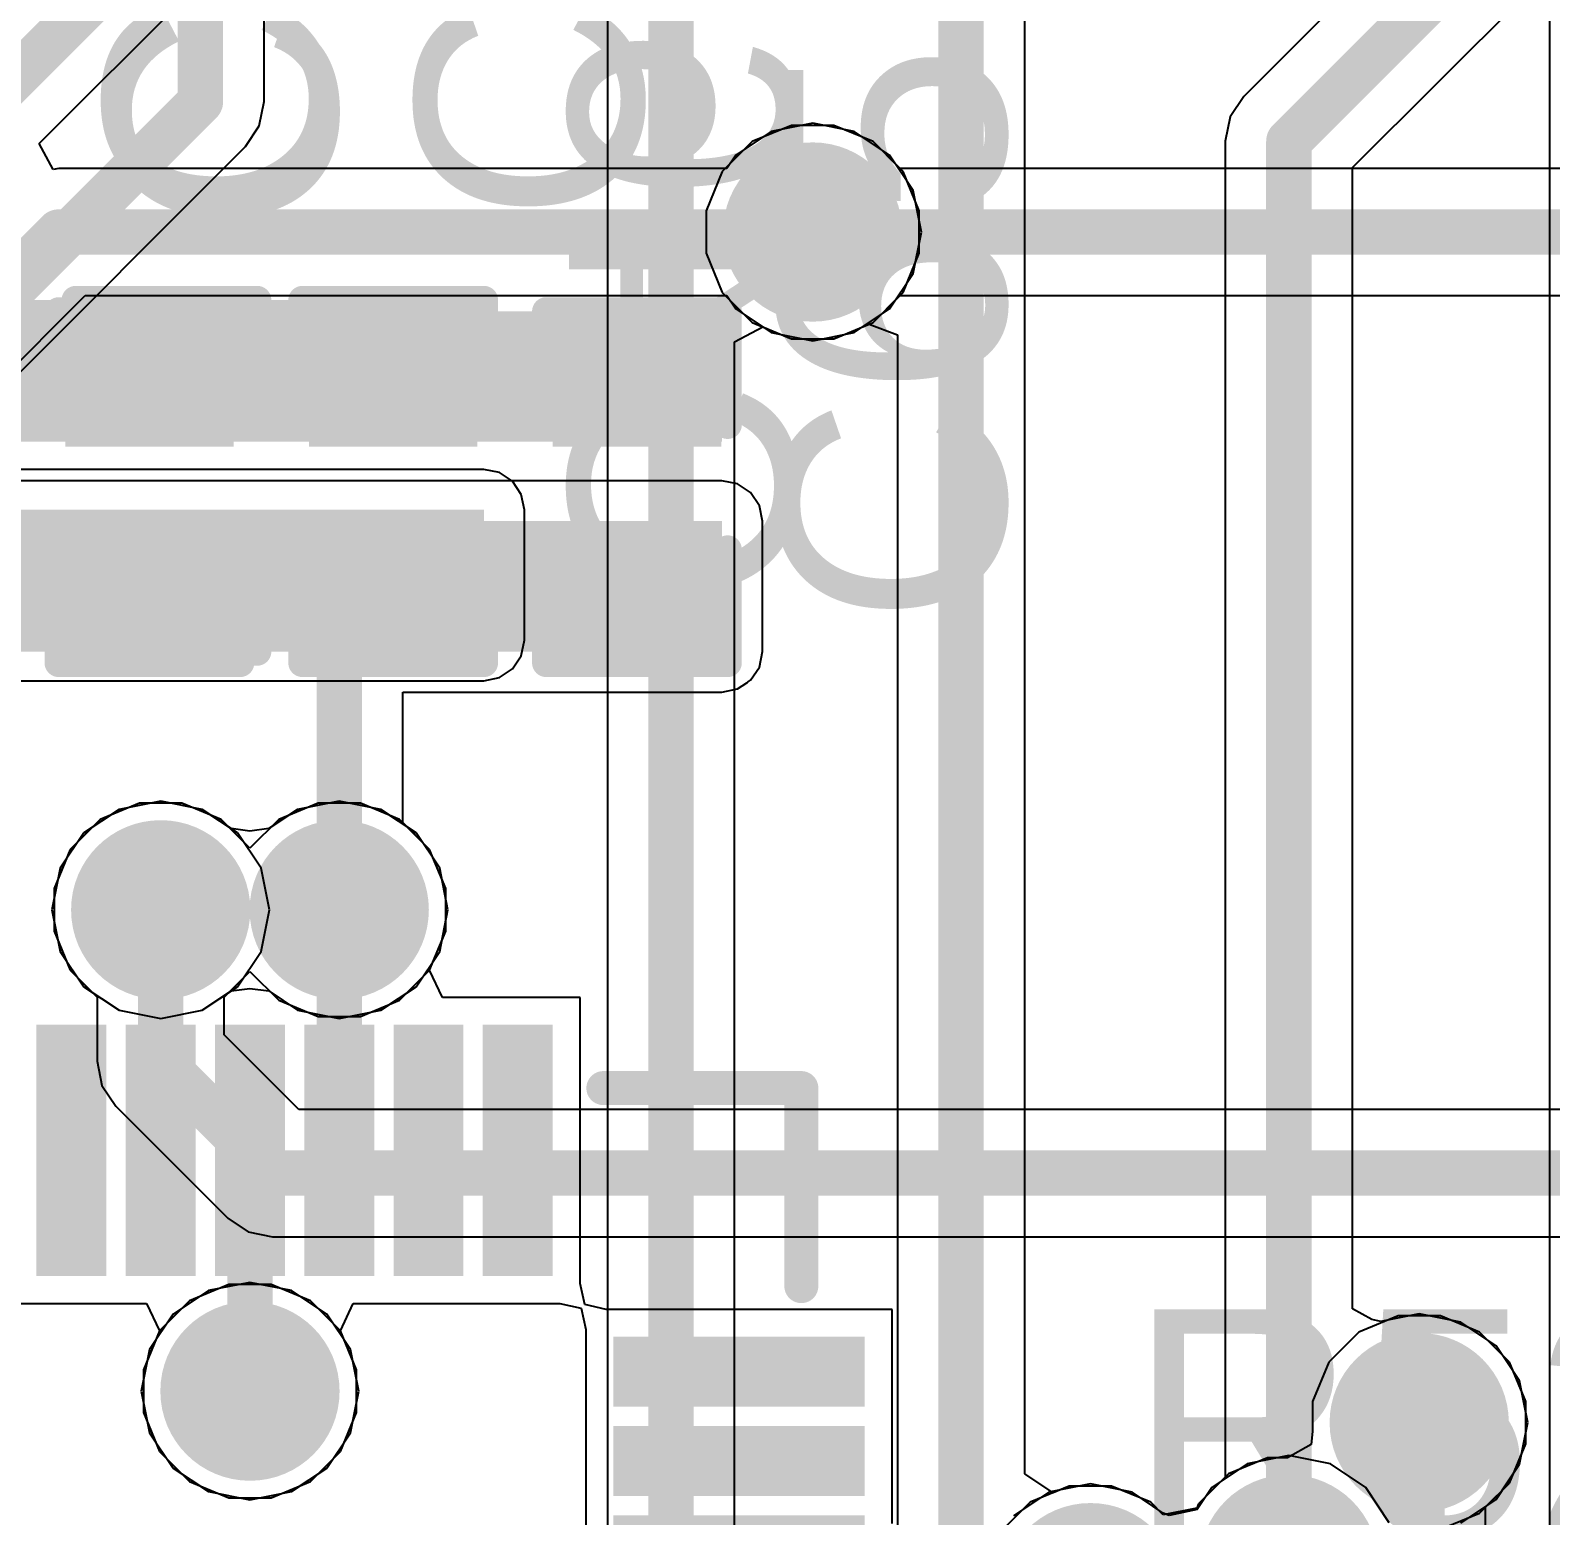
# Model space of a CAD drawing. Header units: inches. Extents: x -0.91 to 3.86, y -0.82 to 4.16.
# Drawn here: x 2.283 to 2.5512, y 2.9036 to 3.1656 of the extents above; entities that cross this region are included whole.
import ezdxf

# ---------------------------------------------------------------- set-up
doc = ezdxf.new("R2010")
doc.units = ezdxf.units.IN
doc.header["$MEASUREMENT"] = 0
for name, color, linetype in [('Bottom Layer 1', 5, 'Continuous'), ('Bottom Overlay', 54, 'Continuous'), ('Bottom Paste', 16, 'Continuous'), ('Bottom Solder', 6, 'Continuous'), ('GND+Signal', 16, 'Continuous'), ('PWR+Signal', 76, 'Continuous'), ('Top Layer 1', 1, 'Continuous'), ('Top Overlay', 2, 'Continuous'), ('Top Paste', 8, 'Continuous'), ('Top Solder', 216, 'Continuous'), ('Via Holes', 16, 'Continuous')]:
    doc.layers.add(name, color=color, linetype=linetype)
doc.styles.add('Arial', font='', dxfattribs={"height": 0.2})
doc.styles.get('Arial').set_extended_font_data('Arial')

# ---------------------------------------------------------------- blocks, each defined once
blk = doc.blocks.new('C___0402_B_12')
at = {"layer": 'Bottom Layer 1'}
for points in [[(-0.009500000000000001, 0.0124991), (-0.009499999999999998, -0.0125009), (-0.0275, -0.0125009), (-0.0275, 0.0124991)], [(0.0275, 0.0124991), (0.0275, -0.0125009), (0.009500000000000001, -0.0125009), (0.009499999999999998, 0.0124991)]]:
    blk.add_hatch(color=5, dxfattribs=at).paths.add_polyline_path(points)
at = {"layer": 'Bottom Paste'}
for points in [[(-0.009500000000000001, 0.0124991), (-0.009499999999999998, -0.0125009), (-0.0275, -0.0125009), (-0.0275, 0.0124991)], [(0.0275, 0.0124991), (0.0275, -0.0125009), (0.009500000000000001, -0.0125009), (0.009499999999999998, 0.0124991)]]:
    blk.add_hatch(color=16, dxfattribs=at).paths.add_polyline_path(points)
at = {"layer": 'Bottom Solder'}
for points in [[(-0.007137800000000001, 0.0148613), (-0.007137799999999999, -0.0148631), (-0.0298622, -0.0148631), (-0.0298622, 0.0148613)], [(0.0298622, 0.0148613), (0.0298622, -0.0148631), (0.007137800000000001, -0.0148631), (0.007137799999999999, 0.0148613)]]:
    blk.add_hatch(color=6, dxfattribs=at).paths.add_polyline_path(points)
at = {"layer": 'Bottom Overlay'}
for points in [[(-0.031, 0.0159991, 0.005, 0.005, 0), (-0.031, -0.0160009, 0.005, 0.005, 0)], [(-0.031, 0.0159991, 0.005, 0.005, 0), (-0.011, 0.0159991, 0.005, 0.005, 0)], [(0.011, 0.0159991, 0.005, 0.005, 0), (0.031, 0.0159991, 0.005, 0.005, 0)], [(0.031, 0.0159991, 0.005, 0.005, 0), (0.031, -0.0160009, 0.005, 0.005, 0)], [(-0.031, -0.0160009, 0.005, 0.005, 0), (-0.011, -0.0160009, 0.005, 0.005, 0)], [(0.011, -0.0160009, 0.005, 0.005, 0), (0.031, -0.0160009, 0.005, 0.005, 0)]]:
    blk.add_lwpolyline(points, format="xyseb", dxfattribs=at)
for points in [[(-0.03225, 0.0159991, 0.0025, 0.0025, 1), (-0.02975, 0.0159991, 0.0025, 0.0025, 1)], [(-0.03225, 0.0159991, 0.0025, 0.0025, 1), (-0.02975, 0.0159991, 0.0025, 0.0025, 1)], [(-0.01225, 0.0159991, 0.0025, 0.0025, 1), (-0.00975, 0.0159991, 0.0025, 0.0025, 1)], [(0.00975, 0.0159991, 0.0025, 0.0025, 1), (0.01225, 0.0159991, 0.0025, 0.0025, 1)], [(0.02975, 0.0159991, 0.0025, 0.0025, 1), (0.03225, 0.0159991, 0.0025, 0.0025, 1)], [(0.02975, 0.0159991, 0.0025, 0.0025, 1), (0.03225, 0.0159991, 0.0025, 0.0025, 1)], [(-0.03225, -0.0160009, 0.0025, 0.0025, 1), (-0.02975, -0.0160009, 0.0025, 0.0025, 1)], [(-0.03225, -0.0160009, 0.0025, 0.0025, 1), (-0.02975, -0.0160009, 0.0025, 0.0025, 1)], [(-0.01225, -0.0160009, 0.0025, 0.0025, 1), (-0.00975, -0.0160009, 0.0025, 0.0025, 1)], [(0.00975, -0.0160009, 0.0025, 0.0025, 1), (0.01225, -0.0160009, 0.0025, 0.0025, 1)], [(0.02975, -0.0160009, 0.0025, 0.0025, 1), (0.03225, -0.0160009, 0.0025, 0.0025, 1)], [(0.02975, -0.0160009, 0.0025, 0.0025, 1), (0.03225, -0.0160009, 0.0025, 0.0025, 1)]]:
    blk.add_lwpolyline(points, format="xyseb", close=True, dxfattribs=at)
blk = doc.blocks.new('C___0402_B_13')
at = {"layer": 'Bottom Layer 1'}
for points in [[(-0.009500000000000001, 0.0124991), (-0.009499999999999998, -0.0125009), (-0.0275, -0.0125009), (-0.0275, 0.0124991)], [(0.0275, 0.0124991), (0.0275, -0.0125009), (0.009500000000000001, -0.0125009), (0.009499999999999998, 0.0124991)]]:
    blk.add_hatch(color=5, dxfattribs=at).paths.add_polyline_path(points)
at = {"layer": 'Bottom Paste'}
for points in [[(-0.009500000000000001, 0.0124991), (-0.009499999999999998, -0.0125009), (-0.0275, -0.0125009), (-0.0275, 0.0124991)], [(0.0275, 0.0124991), (0.0275, -0.0125009), (0.009500000000000001, -0.0125009), (0.009499999999999998, 0.0124991)]]:
    blk.add_hatch(color=16, dxfattribs=at).paths.add_polyline_path(points)
at = {"layer": 'Bottom Solder'}
for points in [[(-0.007137800000000001, 0.0148613), (-0.007137799999999999, -0.0148631), (-0.0298622, -0.0148631), (-0.0298622, 0.0148613)], [(0.0298622, 0.0148613), (0.0298622, -0.0148631), (0.007137800000000001, -0.0148631), (0.007137799999999999, 0.0148613)]]:
    blk.add_hatch(color=6, dxfattribs=at).paths.add_polyline_path(points)
at = {"layer": 'Bottom Overlay'}
for points in [[(-0.031, 0.0159991, 0.005, 0.005, 0), (-0.031, -0.0160009, 0.005, 0.005, 0)], [(-0.031, 0.0159991, 0.005, 0.005, 0), (-0.011, 0.0159991, 0.005, 0.005, 0)], [(0.011, 0.0159991, 0.005, 0.005, 0), (0.031, 0.0159991, 0.005, 0.005, 0)], [(0.031, 0.0159991, 0.005, 0.005, 0), (0.031, -0.0160009, 0.005, 0.005, 0)], [(-0.031, -0.0160009, 0.005, 0.005, 0), (-0.011, -0.0160009, 0.005, 0.005, 0)], [(0.011, -0.0160009, 0.005, 0.005, 0), (0.031, -0.0160009, 0.005, 0.005, 0)]]:
    blk.add_lwpolyline(points, format="xyseb", dxfattribs=at)
for points in [[(-0.03225, 0.0159991, 0.0025, 0.0025, 1), (-0.02975, 0.0159991, 0.0025, 0.0025, 1)], [(-0.03225, 0.0159991, 0.0025, 0.0025, 1), (-0.02975, 0.0159991, 0.0025, 0.0025, 1)], [(-0.01225, 0.0159991, 0.0025, 0.0025, 1), (-0.00975, 0.0159991, 0.0025, 0.0025, 1)], [(0.00975, 0.0159991, 0.0025, 0.0025, 1), (0.01225, 0.0159991, 0.0025, 0.0025, 1)], [(0.02975, 0.0159991, 0.0025, 0.0025, 1), (0.03225, 0.0159991, 0.0025, 0.0025, 1)], [(0.02975, 0.0159991, 0.0025, 0.0025, 1), (0.03225, 0.0159991, 0.0025, 0.0025, 1)], [(-0.03225, -0.0160009, 0.0025, 0.0025, 1), (-0.02975, -0.0160009, 0.0025, 0.0025, 1)], [(-0.03225, -0.0160009, 0.0025, 0.0025, 1), (-0.02975, -0.0160009, 0.0025, 0.0025, 1)], [(-0.01225, -0.0160009, 0.0025, 0.0025, 1), (-0.00975, -0.0160009, 0.0025, 0.0025, 1)], [(0.00975, -0.0160009, 0.0025, 0.0025, 1), (0.01225, -0.0160009, 0.0025, 0.0025, 1)], [(0.02975, -0.0160009, 0.0025, 0.0025, 1), (0.03225, -0.0160009, 0.0025, 0.0025, 1)], [(0.02975, -0.0160009, 0.0025, 0.0025, 1), (0.03225, -0.0160009, 0.0025, 0.0025, 1)]]:
    blk.add_lwpolyline(points, format="xyseb", close=True, dxfattribs=at)
blk = doc.blocks.new('C___0402_31')
at = {"layer": 'Top Layer 1'}
for points in [[(-0.0275001, -0.0125), (-0.0275001, 0.0125), (-0.0095001, 0.0125), (-0.009500100000000001, -0.0125)], [(0.009499899999999999, -0.0125), (0.009499900000000002, 0.0125), (0.0274999, 0.0125), (0.0274999, -0.0125)]]:
    blk.add_hatch(color=1, dxfattribs=at).paths.add_polyline_path(points)
at = {"layer": 'Top Paste'}
for points in [[(-0.0275001, -0.0125), (-0.0275001, 0.0125), (-0.0095001, 0.0125), (-0.009500100000000001, -0.0125)], [(0.009499899999999999, -0.0125), (0.009499900000000002, 0.0125), (0.0274999, 0.0125), (0.0274999, -0.0125)]]:
    blk.add_hatch(color=8, dxfattribs=at).paths.add_polyline_path(points)
at = {"layer": 'Top Solder'}
for points in [[(-0.0298623, -0.0148622), (-0.0298623, 0.0148622), (-0.007137899999999998, 0.0148622), (-0.007137900000000002, -0.0148622)], [(0.007137699999999999, -0.0148622), (0.007137700000000001, 0.0148622), (0.0298621, 0.0148622), (0.0298621, -0.0148622)]]:
    blk.add_hatch(color=216, dxfattribs=at).paths.add_polyline_path(points)
at = {"layer": 'Top Overlay'}
for points in [[(-0.0310001, 0.016, 0.005, 0.005, 0), (-0.0310001, -0.016, 0.005, 0.005, 0)], [(-0.0310001, 0.016, 0.005, 0.005, 0), (-0.0110001, 0.016, 0.005, 0.005, 0)], [(0.0109999, 0.016, 0.005, 0.005, 0), (0.0309999, 0.016, 0.005, 0.005, 0)], [(0.0309999, 0.016, 0.005, 0.005, 0), (0.0309999, -0.016, 0.005, 0.005, 0)], [(-0.0310001, -0.016, 0.005, 0.005, 0), (-0.0110001, -0.016, 0.005, 0.005, 0)], [(0.0109999, -0.016, 0.005, 0.005, 0), (0.0309999, -0.016, 0.005, 0.005, 0)]]:
    blk.add_lwpolyline(points, format="xyseb", dxfattribs=at)
for points in [[(-0.0322501, 0.016, 0.0025, 0.0025, 1), (-0.0297501, 0.016, 0.0025, 0.0025, 1)], [(-0.0322501, 0.016, 0.0025, 0.0025, 1), (-0.0297501, 0.016, 0.0025, 0.0025, 1)], [(-0.0122501, 0.016, 0.0025, 0.0025, 1), (-0.0097501, 0.016, 0.0025, 0.0025, 1)], [(0.0097499, 0.016, 0.0025, 0.0025, 1), (0.0122499, 0.016, 0.0025, 0.0025, 1)], [(0.0297499, 0.016, 0.0025, 0.0025, 1), (0.0322499, 0.016, 0.0025, 0.0025, 1)], [(0.0297499, 0.016, 0.0025, 0.0025, 1), (0.0322499, 0.016, 0.0025, 0.0025, 1)], [(-0.0322501, -0.016, 0.0025, 0.0025, 1), (-0.0297501, -0.016, 0.0025, 0.0025, 1)], [(-0.0322501, -0.016, 0.0025, 0.0025, 1), (-0.0297501, -0.016, 0.0025, 0.0025, 1)], [(-0.0122501, -0.016, 0.0025, 0.0025, 1), (-0.0097501, -0.016, 0.0025, 0.0025, 1)], [(0.0097499, -0.016, 0.0025, 0.0025, 1), (0.0122499, -0.016, 0.0025, 0.0025, 1)], [(0.0297499, -0.016, 0.0025, 0.0025, 1), (0.0322499, -0.016, 0.0025, 0.0025, 1)], [(0.0297499, -0.016, 0.0025, 0.0025, 1), (0.0322499, -0.016, 0.0025, 0.0025, 1)]]:
    blk.add_lwpolyline(points, format="xyseb", close=True, dxfattribs=at)
blk = doc.blocks.new('C___0402_32')
at = {"layer": 'Top Layer 1'}
for points in [[(-0.0275001, -0.0125005), (-0.0275001, 0.0124995), (-0.0095001, 0.0124995), (-0.009500100000000001, -0.0125005)], [(0.009499899999999999, -0.0125005), (0.009499900000000002, 0.0124995), (0.0274999, 0.0124995), (0.0274999, -0.0125005)]]:
    blk.add_hatch(color=1, dxfattribs=at).paths.add_polyline_path(points)
at = {"layer": 'Top Paste'}
for points in [[(-0.0275001, -0.0125005), (-0.0275001, 0.0124995), (-0.0095001, 0.0124995), (-0.009500100000000001, -0.0125005)], [(0.009499899999999999, -0.0125005), (0.009499900000000002, 0.0124995), (0.0274999, 0.0124995), (0.0274999, -0.0125005)]]:
    blk.add_hatch(color=8, dxfattribs=at).paths.add_polyline_path(points)
at = {"layer": 'Top Solder'}
for points in [[(-0.0298623, -0.0148627), (-0.0298623, 0.0148617), (-0.007137899999999998, 0.0148617), (-0.007137900000000002, -0.0148627)], [(0.007137699999999999, -0.0148627), (0.007137700000000001, 0.0148617), (0.0298621, 0.0148617), (0.0298621, -0.0148627)]]:
    blk.add_hatch(color=216, dxfattribs=at).paths.add_polyline_path(points)
at = {"layer": 'Top Overlay'}
for points in [[(-0.0310001, 0.0159995, 0.005, 0.005, 0), (-0.0310001, -0.0160005, 0.005, 0.005, 0)], [(-0.0310001, 0.0159995, 0.005, 0.005, 0), (-0.0110001, 0.0159995, 0.005, 0.005, 0)], [(0.0109999, 0.0159995, 0.005, 0.005, 0), (0.0309999, 0.0159995, 0.005, 0.005, 0)], [(0.0309999, 0.0159995, 0.005, 0.005, 0), (0.0309999, -0.0160005, 0.005, 0.005, 0)], [(-0.0310001, -0.0160005, 0.005, 0.005, 0), (-0.0110001, -0.0160005, 0.005, 0.005, 0)], [(0.0109999, -0.0160005, 0.005, 0.005, 0), (0.0309999, -0.0160005, 0.005, 0.005, 0)]]:
    blk.add_lwpolyline(points, format="xyseb", dxfattribs=at)
for points in [[(-0.0322501, 0.0159995, 0.0025, 0.0025, 1), (-0.0297501, 0.0159995, 0.0025, 0.0025, 1)], [(-0.0322501, 0.0159995, 0.0025, 0.0025, 1), (-0.0297501, 0.0159995, 0.0025, 0.0025, 1)], [(-0.0122501, 0.0159995, 0.0025, 0.0025, 1), (-0.0097501, 0.0159995, 0.0025, 0.0025, 1)], [(0.0097499, 0.0159995, 0.0025, 0.0025, 1), (0.0122499, 0.0159995, 0.0025, 0.0025, 1)], [(0.0297499, 0.0159995, 0.0025, 0.0025, 1), (0.0322499, 0.0159995, 0.0025, 0.0025, 1)], [(0.0297499, 0.0159995, 0.0025, 0.0025, 1), (0.0322499, 0.0159995, 0.0025, 0.0025, 1)], [(-0.0322501, -0.0160005, 0.0025, 0.0025, 1), (-0.0297501, -0.0160005, 0.0025, 0.0025, 1)], [(-0.0322501, -0.0160005, 0.0025, 0.0025, 1), (-0.0297501, -0.0160005, 0.0025, 0.0025, 1)], [(-0.0122501, -0.0160005, 0.0025, 0.0025, 1), (-0.0097501, -0.0160005, 0.0025, 0.0025, 1)], [(0.0097499, -0.0160005, 0.0025, 0.0025, 1), (0.0122499, -0.0160005, 0.0025, 0.0025, 1)], [(0.0297499, -0.0160005, 0.0025, 0.0025, 1), (0.0322499, -0.0160005, 0.0025, 0.0025, 1)], [(0.0297499, -0.0160005, 0.0025, 0.0025, 1), (0.0322499, -0.0160005, 0.0025, 0.0025, 1)]]:
    blk.add_lwpolyline(points, format="xyseb", close=True, dxfattribs=at)
blk = doc.blocks.new('C___0402_33')
at = {"layer": 'Top Layer 1'}
for points in [[(-0.0275, -0.012501), (-0.0275, 0.012499), (-0.009499999999999998, 0.012499), (-0.009500000000000001, -0.012501)], [(0.009499999999999998, -0.012501), (0.009500000000000001, 0.012499), (0.0275, 0.012499), (0.0275, -0.012501)]]:
    blk.add_hatch(color=1, dxfattribs=at).paths.add_polyline_path(points)
at = {"layer": 'Top Paste'}
for points in [[(-0.0275, -0.012501), (-0.0275, 0.012499), (-0.009499999999999998, 0.012499), (-0.009500000000000001, -0.012501)], [(0.009499999999999998, -0.012501), (0.009500000000000001, 0.012499), (0.0275, 0.012499), (0.0275, -0.012501)]]:
    blk.add_hatch(color=8, dxfattribs=at).paths.add_polyline_path(points)
at = {"layer": 'Top Solder'}
for points in [[(-0.0298622, -0.0148632), (-0.0298622, 0.0148612), (-0.007137799999999999, 0.0148612), (-0.007137800000000001, -0.0148632)], [(0.007137799999999999, -0.0148632), (0.007137800000000001, 0.0148612), (0.0298622, 0.0148612), (0.0298622, -0.0148632)]]:
    blk.add_hatch(color=216, dxfattribs=at).paths.add_polyline_path(points)
at = {"layer": 'Top Overlay'}
for points in [[(-0.031, 0.015999, 0.005, 0.005, 0), (-0.011, 0.015999, 0.005, 0.005, 0)], [(-0.031, 0.015999, 0.005, 0.005, 0), (-0.031, -0.016001, 0.005, 0.005, 0)], [(0.011, 0.015999, 0.005, 0.005, 0), (0.031, 0.015999, 0.005, 0.005, 0)], [(0.031, 0.015999, 0.005, 0.005, 0), (0.031, -0.016001, 0.005, 0.005, 0)], [(-0.031, -0.016001, 0.005, 0.005, 0), (-0.011, -0.016001, 0.005, 0.005, 0)], [(0.011, -0.016001, 0.005, 0.005, 0), (0.031, -0.016001, 0.005, 0.005, 0)]]:
    blk.add_lwpolyline(points, format="xyseb", dxfattribs=at)
for points in [[(-0.03225, 0.015999, 0.0025, 0.0025, 1), (-0.02975, 0.015999, 0.0025, 0.0025, 1)], [(-0.03225, 0.015999, 0.0025, 0.0025, 1), (-0.02975, 0.015999, 0.0025, 0.0025, 1)], [(-0.01225, 0.015999, 0.0025, 0.0025, 1), (-0.00975, 0.015999, 0.0025, 0.0025, 1)], [(0.00975, 0.015999, 0.0025, 0.0025, 1), (0.01225, 0.015999, 0.0025, 0.0025, 1)], [(0.02975, 0.015999, 0.0025, 0.0025, 1), (0.03225, 0.015999, 0.0025, 0.0025, 1)], [(0.02975, 0.015999, 0.0025, 0.0025, 1), (0.03225, 0.015999, 0.0025, 0.0025, 1)], [(-0.03225, -0.016001, 0.0025, 0.0025, 1), (-0.02975, -0.016001, 0.0025, 0.0025, 1)], [(-0.03225, -0.016001, 0.0025, 0.0025, 1), (-0.02975, -0.016001, 0.0025, 0.0025, 1)], [(-0.01225, -0.016001, 0.0025, 0.0025, 1), (-0.00975, -0.016001, 0.0025, 0.0025, 1)], [(0.00975, -0.016001, 0.0025, 0.0025, 1), (0.01225, -0.016001, 0.0025, 0.0025, 1)], [(0.02975, -0.016001, 0.0025, 0.0025, 1), (0.03225, -0.016001, 0.0025, 0.0025, 1)], [(0.02975, -0.016001, 0.0025, 0.0025, 1), (0.03225, -0.016001, 0.0025, 0.0025, 1)]]:
    blk.add_lwpolyline(points, format="xyseb", close=True, dxfattribs=at)
blk = doc.blocks.new('100_VQFN__12_12__100')
at = {"layer": 'Top Layer 1'}
for points in [[(0.1142369, 0.208), (0.1062369, 0.208), (0.1062369, 0.248), (0.1142369, 0.248)], [(0.1299849, 0.208), (0.1219849, 0.208), (0.1219849, 0.248), (0.1299849, 0.248)], [(0.1457329, 0.208), (0.1377329, 0.208), (0.1377329, 0.248), (0.1457329, 0.248)], [(0.1614809, 0.208), (0.1534809, 0.208), (0.1534809, 0.248), (0.1614809, 0.248)], [(0.1772289, 0.208), (0.1692289, 0.208), (0.1692289, 0.248), (0.1772289, 0.248)], [(0.1929769, 0.208), (0.1849769, 0.208), (0.1849769, 0.248), (0.1929769, 0.248)], [(0.2480009, 0.192976), (0.2480009, 0.184976), (0.2080009, 0.184976), (0.2080009, 0.192976)], [(0.2480009, 0.177228), (0.2480009, 0.169228), (0.2080009, 0.169228), (0.2080009, 0.177228)]]:
    blk.add_hatch(color=1, dxfattribs=at).paths.add_polyline_path(points)
at = {"layer": 'Top Paste'}
for points in [[(0.1142369, 0.208), (0.1062369, 0.208), (0.1062369, 0.248), (0.1142369, 0.248)], [(0.1299849, 0.208), (0.1219849, 0.208), (0.1219849, 0.248), (0.1299849, 0.248)], [(0.1457329, 0.208), (0.1377329, 0.208), (0.1377329, 0.248), (0.1457329, 0.248)], [(0.1614809, 0.208), (0.1534809, 0.208), (0.1534809, 0.248), (0.1614809, 0.248)], [(0.1772289, 0.208), (0.1692289, 0.208), (0.1692289, 0.248), (0.1772289, 0.248)], [(0.1929769, 0.208), (0.1849769, 0.208), (0.1849769, 0.248), (0.1929769, 0.248)], [(0.2480009, 0.192976), (0.2480009, 0.184976), (0.2080009, 0.184976), (0.2080009, 0.192976)], [(0.2480009, 0.177228), (0.2480009, 0.169228), (0.2080009, 0.169228), (0.2080009, 0.177228)]]:
    blk.add_hatch(color=8, dxfattribs=at).paths.add_polyline_path(points)
at = {"layer": 'Top Solder'}
for points in [[(0.1164023, 0.2058346), (0.1040715, 0.2058346), (0.1040715, 0.2501654), (0.1164023, 0.2501654)], [(0.1321503, 0.2058346), (0.1198195, 0.2058346), (0.1198195, 0.2501654), (0.1321503, 0.2501654)], [(0.1478983, 0.2058346), (0.1355675, 0.2058346), (0.1355675, 0.2501654), (0.1478983, 0.2501654)], [(0.1636463, 0.2058346), (0.1513155, 0.2058346), (0.1513155, 0.2501654), (0.1636463, 0.2501654)], [(0.1793943, 0.2058346), (0.1670635, 0.2058346), (0.1670635, 0.2501654), (0.1793943, 0.2501654)], [(0.1951423, 0.2058346), (0.1828115, 0.2058346), (0.1828115, 0.2501654), (0.1951423, 0.2501654)], [(0.2501663, 0.1951414), (0.2501663, 0.1828106), (0.2058355, 0.1828106), (0.2058355, 0.1951414)], [(0.2501663, 0.1793934), (0.2501663, 0.1670626), (0.2058355, 0.1670626), (0.2058355, 0.1793934)], [(0.2501663, 0.1636454), (0.2501663, 0.1513146), (0.2058355, 0.1513146), (0.2058355, 0.1636454)]]:
    blk.add_hatch(color=216, dxfattribs=at).paths.add_polyline_path(points)
at = {"layer": 'Top Overlay'}
for points in [[(0.2040769, 0.239, 0.006, 0.006, 0), (0.2390009, 0.239, 0.006, 0.006, 0)], [(0.2390009, 0.204076, 0.006, 0.006, 0), (0.2390009, 0.239, 0.006, 0.006, 0)]]:
    blk.add_lwpolyline(points, format="xyseb", dxfattribs=at)
for points in [[(0.2025769, 0.239, 0.003, 0.003, 1), (0.2055769, 0.239, 0.003, 0.003, 1)], [(0.2375009, 0.239, 0.003, 0.003, 1), (0.2405009, 0.239, 0.003, 0.003, 1)], [(0.2375009, 0.239, 0.003, 0.003, 1), (0.2405009, 0.239, 0.003, 0.003, 1)], [(0.2375009, 0.204076, 0.003, 0.003, 1), (0.2405009, 0.204076, 0.003, 0.003, 1)]]:
    blk.add_lwpolyline(points, format="xyseb", close=True, dxfattribs=at)

msp = doc.modelspace()

# ---------------------------------------------------------------- hatches: boundary and pattern name
at = {"layer": 'Bottom Layer 1'}
h = msp.add_hatch(color=5, dxfattribs=at)
edge = h.paths.add_edge_path()
edge.add_arc((2.421, 3.13), 0.011811, 0, 360)
for points in [[(2.3630009, 3.118), (2.1820009, 3.118), (2.1820009, 3.095), (2.3630009, 3.095)], [(2.3630009, 3.081), (2.1820009, 3.081), (2.1820009, 3.058), (2.3630009, 3.058)]]:
    msp.add_hatch(color=5, dxfattribs=at).paths.add_polyline_path(points)
h = msp.add_hatch(color=5, dxfattribs=at)
edge = h.paths.add_edge_path()
edge.add_arc((2.3059849, 3.0104484), 0.011811, 0, 360)
h = msp.add_hatch(color=5, dxfattribs=at)
edge = h.paths.add_edge_path()
edge.add_arc((2.3374809, 3.0104484), 0.011811, 0, 360)
h = msp.add_hatch(color=5, dxfattribs=at)
edge = h.paths.add_edge_path()
edge.add_arc((2.3217329, 2.9255516), 0.011811, 0, 360)
h = msp.add_hatch(color=5, dxfattribs=at)
edge = h.paths.add_edge_path()
edge.add_arc((2.528, 2.92), 0.011811, 0, 360)
h = msp.add_hatch(color=5, dxfattribs=at)
edge = h.paths.add_edge_path()
edge.add_arc((2.505, 2.895), 0.011811, 0, 360)
at = {"layer": 'Bottom Solder'}
h = msp.add_hatch(color=6, dxfattribs=at)
edge = h.paths.add_edge_path()
edge.add_arc((2.421, 3.13), 0.015811, 0, 360)
h = msp.add_hatch(color=6, dxfattribs=at)
edge = h.paths.add_edge_path()
edge.add_arc((2.3059849, 3.0104484), 0.015811, 0, 360)
h = msp.add_hatch(color=6, dxfattribs=at)
edge = h.paths.add_edge_path()
edge.add_arc((2.3374809, 3.0104484), 0.015811, 0, 360)
h = msp.add_hatch(color=6, dxfattribs=at)
edge = h.paths.add_edge_path()
edge.add_arc((2.3217329, 2.9255516), 0.015811, 0, 360)
h = msp.add_hatch(color=6, dxfattribs=at)
edge = h.paths.add_edge_path()
edge.add_arc((2.528, 2.92), 0.015811, 0, 360)
h = msp.add_hatch(color=6, dxfattribs=at)
edge = h.paths.add_edge_path()
edge.add_arc((2.505, 2.895), 0.015811, 0, 360)
h = msp.add_hatch(color=6, dxfattribs=at)
edge = h.paths.add_edge_path()
edge.add_arc((2.47, 2.89), 0.015811, 0, 360)
at = {"layer": 'GND+Signal'}
h = msp.add_hatch(color=16, dxfattribs=at)
edge = h.paths.add_edge_path()
edge.add_arc((2.421, 3.13), 0.011811, 0, 360)
h = msp.add_hatch(color=16, dxfattribs=at)
edge = h.paths.add_edge_path()
edge.add_arc((2.3059849, 3.0104484), 0.011811, 0, 360)
h = msp.add_hatch(color=16, dxfattribs=at)
edge = h.paths.add_edge_path()
edge.add_arc((2.3374809, 3.0104484), 0.011811, 0, 360)
h = msp.add_hatch(color=16, dxfattribs=at)
edge = h.paths.add_edge_path()
edge.add_arc((2.3217329, 2.9255516), 0.011811, 0, 360)
h = msp.add_hatch(color=16, dxfattribs=at)
edge = h.paths.add_edge_path()
edge.add_arc((2.528, 2.92), 0.011811, 0, 360)
h = msp.add_hatch(color=16, dxfattribs=at)
edge = h.paths.add_edge_path()
edge.add_arc((2.505, 2.895), 0.011811, 0, 360)
at = {"layer": 'PWR+Signal'}
h = msp.add_hatch(color=76, dxfattribs=at)
edge = h.paths.add_edge_path()
edge.add_arc((2.421, 3.13), 0.011811, 0, 360)
h = msp.add_hatch(color=76, dxfattribs=at)
edge = h.paths.add_edge_path()
edge.add_arc((2.3059849, 3.0104484), 0.011811, 0, 360)
h = msp.add_hatch(color=76, dxfattribs=at)
edge = h.paths.add_edge_path()
edge.add_arc((2.3374809, 3.0104484), 0.011811, 0, 360)
h = msp.add_hatch(color=76, dxfattribs=at)
edge = h.paths.add_edge_path()
edge.add_arc((2.3217329, 2.9255516), 0.011811, 0, 360)
h = msp.add_hatch(color=76, dxfattribs=at)
edge = h.paths.add_edge_path()
edge.add_arc((2.528, 2.92), 0.011811, 0, 360)
h = msp.add_hatch(color=76, dxfattribs=at)
edge = h.paths.add_edge_path()
edge.add_arc((2.505, 2.895), 0.011811, 0, 360)
at = {"layer": 'Top Layer 1'}
h = msp.add_hatch(color=1, dxfattribs=at)
edge = h.paths.add_edge_path()
edge.add_arc((2.421, 3.13), 0.011811, 0, 360)
for points in [[(2.2450003, 3.093), (2.4049999, 3.093), (2.4049999, 3.116), (2.2450003, 3.116)], [(2.2450003, 3.056), (2.4049999, 3.056), (2.4049999, 3.079), (2.2450003, 3.079)]]:
    msp.add_hatch(color=1, dxfattribs=at).paths.add_polyline_path(points)
h = msp.add_hatch(color=1, dxfattribs=at)
edge = h.paths.add_edge_path()
edge.add_arc((2.3059849, 3.0104484), 0.011811, 0, 360)
h = msp.add_hatch(color=1, dxfattribs=at)
edge = h.paths.add_edge_path()
edge.add_arc((2.3374809, 3.0104484), 0.011811, 0, 360)
h = msp.add_hatch(color=1, dxfattribs=at)
edge = h.paths.add_edge_path()
edge.add_arc((2.3217329, 2.9255516), 0.011811, 0, 360)
h = msp.add_hatch(color=1, dxfattribs=at)
edge = h.paths.add_edge_path()
edge.add_arc((2.528, 2.92), 0.011811, 0, 360)
h = msp.add_hatch(color=1, dxfattribs=at)
edge = h.paths.add_edge_path()
edge.add_arc((2.505, 2.895), 0.011811, 0, 360)
at = {"layer": 'Via Holes'}
h = msp.add_hatch(color=7, dxfattribs=at)
edge = h.paths.add_edge_path()
edge.add_arc((2.421, 3.13), 0.0059055, 0, 360)
h = msp.add_hatch(color=7, dxfattribs=at)
edge = h.paths.add_edge_path()
edge.add_arc((2.3059849, 3.0104484), 0.0059055, 0, 360)
h = msp.add_hatch(color=7, dxfattribs=at)
edge = h.paths.add_edge_path()
edge.add_arc((2.3374809, 3.0104484), 0.0059055, 0, 360)
h = msp.add_hatch(color=7, dxfattribs=at)
edge = h.paths.add_edge_path()
edge.add_arc((2.3217329, 2.9255516), 0.0059055, 0, 360)
h = msp.add_hatch(color=7, dxfattribs=at)
edge = h.paths.add_edge_path()
edge.add_arc((2.528, 2.92), 0.0059055, 0, 360)

# ---------------------------------------------------------------- linework, layer by layer
at = {"layer": 'Bottom Layer 1'}
for p, q in [((2.4172583, 3.148811), (2.4103444, 3.1459472)), ((2.4247417, 3.148811), (2.4172583, 3.148811)), ((2.4316556, 3.1459472), (2.4247417, 3.148811)), ((2.4103444, 3.1459472), (2.4050528, 3.1406556)), ((2.4369472, 3.1406556), (2.4316556, 3.1459472)), ((2.4050528, 3.1406556), (2.402189, 3.1337417)), ((2.439811, 3.1337417), (2.4369472, 3.1406556)), ((2.402189, 3.1337417), (2.402189, 3.1262583)), ((2.439811, 3.1262583), (2.439811, 3.1337417)), ((2.402189, 3.1262583), (2.4050528, 3.1193444)), ((2.4369472, 3.1193444), (2.439811, 3.1262583)), ((2.4050528, 3.1193444), (2.4103444, 3.1140528)), ((2.4316556, 3.1140528), (2.4369472, 3.1193444)), ((2.4103444, 3.1140528), (2.4172583, 3.111189)), ((2.4247417, 3.111189), (2.4316556, 3.1140528)), ((2.4172583, 3.111189), (2.4247417, 3.111189)), ((2.3630009, 3.0881371), (2.1820009, 3.0881371)), ((2.3657321, 3.0875938), (2.3630009, 3.0881371)), ((2.3680476, 3.0860467), (2.3657321, 3.0875938)), ((2.3695947, 3.0837312), (2.3680476, 3.0860467)), ((2.370138, 3.081), (2.3695947, 3.0837312)), ((2.370138, 3.058), (2.370138, 3.081)), ((2.3695947, 3.0552688), (2.370138, 3.058)), ((2.3680476, 3.0529533), (2.3695947, 3.0552688)), ((2.3657321, 3.0514062), (2.3680476, 3.0529533)), ((2.2262556, 3.0508629), (2.3630009, 3.0508629)), ((2.3630009, 3.0508629), (2.3657321, 3.0514062)), ((2.3022432, 3.0292594), (2.2953293, 3.0263956)), ((2.3097266, 3.0292594), (2.3022432, 3.0292594)), ((2.3166405, 3.0263956), (2.3097266, 3.0292594)), ((2.3337392, 3.0292594), (2.3268253, 3.0263956)), ((2.3412226, 3.0292594), (2.3337392, 3.0292594)), ((2.3481365, 3.0263956), (2.3412226, 3.0292594)), ((2.2953293, 3.0263956), (2.2900377, 3.021104)), ((2.3217329, 3.0213032), (2.3166405, 3.0263956)), ((2.3268253, 3.0263956), (2.3217329, 3.0213032)), ((2.3534281, 3.021104), (2.3481365, 3.0263956)), ((2.2900377, 3.021104), (2.2871739, 3.0141901)), ((2.3562919, 3.0141901), (2.3534281, 3.021104)), ((2.2871739, 3.0141901), (2.2871739, 3.0067067)), ((2.3562919, 3.0067067), (2.3562919, 3.0141901)), ((2.2871739, 3.0067067), (2.2900377, 2.9997928)), ((2.3534281, 2.9997928), (2.3562919, 3.0067067)), ((2.2900377, 2.9997928), (2.2947694, 2.9950611)), ((2.3172004, 2.9950611), (2.3217329, 2.9995936)), ((2.3217329, 2.9995936), (2.3268253, 2.9945012)), ((2.3481365, 2.9945012), (2.3534281, 2.9997928)), ((2.2947694, 2.9950611), (2.2947694, 2.9837486)), ((2.3172004, 2.9883938), (2.3172004, 2.9950611)), ((2.3268253, 2.9945012), (2.3337392, 2.9916374)), ((2.3412226, 2.9916374), (2.3481365, 2.9945012)), ((2.3337392, 2.9916374), (2.3412226, 2.9916374)), ((2.3303786, 2.9752155), (2.3172004, 2.9883938)), ((2.2947694, 2.9837486), (2.2947693, 2.9837481)), ((2.2947693, 2.9837481), (2.2956231, 2.9794561)), ((2.2956231, 2.9794561), (2.2980543, 2.9758175)), ((2.2980543, 2.9758175), (2.3178022, 2.9560697)), ((2.8963543, 2.9752155), (2.3303786, 2.9752155)), ((2.3178022, 2.9560697), (2.3178024, 2.9560694)), ((2.3178024, 2.9560694), (2.321441, 2.9536382)), ((2.321441, 2.9536382), (2.325733, 2.9527845)), ((2.325733, 2.9527845), (2.9009995, 2.9527845)), ((2.3179912, 2.9443626), (2.3110773, 2.9414988)), ((2.3254746, 2.9443626), (2.3179912, 2.9443626)), ((2.3323885, 2.9414988), (2.3254746, 2.9443626)), ((2.3110773, 2.9414988), (2.3057857, 2.9362072)), ((2.3376801, 2.9362072), (2.3323885, 2.9414988)), ((2.5242583, 2.938811), (2.5173444, 2.9359472)), ((2.5317417, 2.938811), (2.5242583, 2.938811)), ((2.5386556, 2.9359472), (2.5317417, 2.938811)), ((2.3057857, 2.9362072), (2.3029219, 2.9292933)), ((2.3405439, 2.9292933), (2.3376801, 2.9362072)), ((2.5173444, 2.9359472), (2.5120528, 2.9306556)), ((2.5439472, 2.9306556), (2.5386556, 2.9359472)), ((2.3029219, 2.9292933), (2.3029219, 2.9218099)), ((2.3405439, 2.9218099), (2.3405439, 2.9292933)), ((2.5120528, 2.9306556), (2.509189, 2.9237417)), ((2.546811, 2.9237417), (2.5439472, 2.9306556)), ((2.509189, 2.9237417), (2.509189, 2.9184304)), ((2.546811, 2.9162583), (2.546811, 2.9237417)), ((2.3029219, 2.9218099), (2.3057857, 2.914896)), ((2.3376801, 2.914896), (2.3405439, 2.9218099)), ((2.509189, 2.9184304), (2.5089667, 2.9161347)), ((2.5089667, 2.9161347), (2.5047907, 2.913811)), ((2.5439472, 2.9093444), (2.546811, 2.9162583)), ((2.3057857, 2.914896), (2.3110773, 2.9096044)), ((2.3323885, 2.9096044), (2.3376801, 2.914896)), ((2.5012583, 2.913811), (2.4943444, 2.9109472)), ((2.5047907, 2.913811), (2.5012583, 2.913811)), ((2.4943444, 2.9109472), (2.4890528, 2.9056556)), ((2.3110773, 2.9096044), (2.3179912, 2.9067406)), ((2.3254746, 2.9067406), (2.3323885, 2.9096044)), ((2.4662583, 2.908811), (2.4593444, 2.9059472)), ((2.4737417, 2.908811), (2.4662583, 2.908811)), ((2.4806556, 2.9059472), (2.4737417, 2.908811)), ((2.5386556, 2.9040528), (2.5439472, 2.9093444)), ((2.3179912, 2.9067406), (2.3254746, 2.9067406)), ((2.4593444, 2.9059472), (2.4540528, 2.9006556)), ((2.4828519, 2.9037509), (2.4806556, 2.9059472)), ((2.4887498, 2.9049241), (2.4828519, 2.9037509)), ((2.4890528, 2.9056556), (2.4887498, 2.9049241)), ((2.5317417, 2.901189), (2.5386556, 2.9040528))]:
    msp.add_line(p, q, dxfattribs=at)
for points in [[(2.3059849, 2.9837481, 0.008, 0.008, 0), (2.3059849, 3.0104484, 0.008, 0.008, 0)], [(2.3059849, 2.9837481, 0.008, 0.008, 0), (2.325733, 2.964, 0.008, 0.008, 0)], [(2.325733, 2.964, 0.008, 0.008, 0), (2.901, 2.964, 0.008, 0.008, 0)]]:
    msp.add_lwpolyline(points, format="xyseb", dxfattribs=at)
for points in [[(2.3039849, 3.0104484, 0.004, 0.004, 1), (2.3079849, 3.0104484, 0.004, 0.004, 1)], [(2.3039849, 2.9837481, 0.004, 0.004, 1), (2.3079849, 2.9837481, 0.004, 0.004, 1)], [(2.3039849, 2.9837481, 0.004, 0.004, 1), (2.3079849, 2.9837481, 0.004, 0.004, 1)], [(2.323733, 2.964, 0.004, 0.004, 1), (2.327733, 2.964, 0.004, 0.004, 1)], [(2.323733, 2.964, 0.004, 0.004, 1), (2.327733, 2.964, 0.004, 0.004, 1)]]:
    msp.add_lwpolyline(points, format="xyseb", close=True, dxfattribs=at)
at = {"layer": 'GND+Signal'}
for p, q in [((2.4584045, 2.9109699), (2.4584045, 3.3256279)), ((2.3242155, 3.1530005), (2.3242155, 3.255)), ((2.3847845, 3.255), (2.3847845, 2.8931452)), ((2.5860694, 3.2429306), (2.4970694, 3.1539306)), ((2.5162155, 3.1413543), (2.5986457, 3.2237845)), ((2.4970694, 3.1539306), (2.4946382, 3.150292)), ((2.3233618, 3.148708), (2.3242156, 3.153)), ((2.3242156, 3.153), (2.3242155, 3.1530005)), ((2.3209306, 3.1450694), (2.3233618, 3.148708)), ((2.4946382, 3.150292), (2.4937844, 3.146)), ((2.4937844, 3.146), (2.4937845, 3.1459995)), ((2.4937845, 3.1459995), (2.4937845, 2.9103873)), ((2.2094282, 3.033567), (2.3209306, 3.1450694)), ((2.5162155, 2.940053), (2.5162155, 3.1413543)), ((2.4247417, 3.111189), (2.4309735, 3.1137702)), ((2.4309735, 3.1137702), (2.4359735, 3.1118378)), ((2.4072155, 3.1106488), (2.4122156, 3.1132778)), ((2.4122156, 3.1132778), (2.4172583, 3.111189)), ((2.4172583, 3.111189), (2.4247417, 3.111189)), ((2.4359735, 3.1118378), (2.4359735, 2.8639554)), ((2.4072155, 2.8856423), (2.4072155, 3.1106488)), ((2.2986452, 3.0281679), (2.2924229, 3.0240104)), ((2.3059849, 3.0296279), (2.2986452, 3.0281679)), ((2.3133246, 3.0281679), (2.3059849, 3.0296279)), ((2.3195469, 3.0240104), (2.3133246, 3.0281679)), ((2.2924229, 3.0240104), (2.2882654, 3.0177881)), ((2.3237044, 3.0177881), (2.3195469, 3.0240104)), ((2.2882654, 3.0177881), (2.2868054, 3.0104484)), ((2.3251644, 3.0104484), (2.3237044, 3.0177881)), ((2.2868054, 3.0104484), (2.2882654, 3.0031087)), ((2.3237044, 3.0031087), (2.3251644, 3.0104484)), ((2.2882654, 3.0031087), (2.2924229, 2.9968864)), ((2.3195469, 2.9968864), (2.3237044, 3.0031087)), ((2.2924229, 2.9968864), (2.2986452, 2.9927289)), ((2.3133246, 2.9927289), (2.3195469, 2.9968864)), ((2.2986452, 2.9927289), (2.3059849, 2.9912689)), ((2.3059849, 2.9912689), (2.3133246, 2.9927289)), ((2.3217329, 2.9447311), (2.3143932, 2.9432711)), ((2.3290726, 2.9432711), (2.3217329, 2.9447311)), ((2.3143932, 2.9432711), (2.3081709, 2.9391136)), ((2.3352949, 2.9391136), (2.3290726, 2.9432711)), ((2.5196657, 2.9382088), (2.5162155, 2.940053)), ((2.3081709, 2.9391136), (2.3040134, 2.9328913)), ((2.3394524, 2.9328913), (2.3352949, 2.9391136)), ((2.5212156, 2.9378299), (2.5196657, 2.9382088)), ((2.528, 2.9391795), (2.5212156, 2.9378299)), ((2.5353397, 2.9377195), (2.528, 2.9391795)), ((2.541562, 2.933562), (2.5353397, 2.9377195)), ((2.3040134, 2.9328913), (2.3025534, 2.9255516)), ((2.3409124, 2.9255516), (2.3394524, 2.9328913)), ((2.5457195, 2.9273397), (2.541562, 2.933562)), ((2.5471795, 2.92), (2.5457195, 2.9273397)), ((2.3025534, 2.9255516), (2.3040134, 2.9182119)), ((2.3394524, 2.9182119), (2.3409124, 2.9255516)), ((2.3040134, 2.9182119), (2.3081709, 2.9119896)), ((2.3352949, 2.9119896), (2.3394524, 2.9182119)), ((2.5457195, 2.9126603), (2.5471795, 2.92)), ((2.541562, 2.906438), (2.5457195, 2.9126603)), ((2.3081709, 2.9119896), (2.3143932, 2.9078321)), ((2.3290726, 2.9078321), (2.3352949, 2.9119896)), ((2.4634046, 2.907629), (2.4584045, 2.9109699)), ((2.4937845, 2.9103873), (2.4890528, 2.9056556)), ((2.3143932, 2.9078321), (2.3217329, 2.9063721)), ((2.3217329, 2.9063721), (2.3290726, 2.9078321)), ((2.4662583, 2.908811), (2.4634046, 2.907629)), ((2.4737417, 2.908811), (2.4662583, 2.908811)), ((2.4806556, 2.9059472), (2.4737417, 2.908811)), ((2.4828519, 2.9037509), (2.4806556, 2.9059472)), ((2.4887498, 2.9049241), (2.4828519, 2.9037509)), ((2.4890528, 2.9056556), (2.4887498, 2.9049241)), ((2.5353397, 2.9022805), (2.541562, 2.906438))]:
    msp.add_line(p, q, dxfattribs=at)
for points in [[(2.396, 2.8809966, 0.008, 0.008, 0), (2.396, 3.368, 0.008, 0.008, 0)], [(2.447189, 2.8608311, 0.008, 0.008, 0), (2.447189, 3.3380242, 0.008, 0.008, 0)], [(2.313, 3.153, 0.008, 0.008, 0), (2.313, 3.283, 0.008, 0.008, 0)], [(2.505, 3.146, 0.008, 0.008, 0), (2.594, 3.235, 0.008, 0.008, 0)], [(2.085, 2.925, 0.008, 0.008, 0), (2.313, 3.153, 0.008, 0.008, 0)], [(2.505, 2.895, 0.008, 0.008, 0), (2.505, 3.146, 0.008, 0.008, 0)]]:
    msp.add_lwpolyline(points, format="xyseb", dxfattribs=at)
for points in [[(2.311, 3.153, 0.004, 0.004, 1), (2.315, 3.153, 0.004, 0.004, 1)], [(2.311, 3.153, 0.004, 0.004, 1), (2.315, 3.153, 0.004, 0.004, 1)], [(2.503, 3.146, 0.004, 0.004, 1), (2.507, 3.146, 0.004, 0.004, 1)], [(2.503, 3.146, 0.004, 0.004, 1), (2.507, 3.146, 0.004, 0.004, 1)]]:
    msp.add_lwpolyline(points, format="xyseb", close=True, dxfattribs=at)
at = {"layer": 'PWR+Signal'}
for p, q in [((2.551, 3.2142972), (2.551, 2.864957)), ((2.2845631, 3.1456299), (2.3347177, 3.1957845)), ((2.421, 3.1491795), (2.4136603, 3.1477195)), ((2.4283397, 3.1477195), (2.421, 3.1491795)), ((2.4136603, 3.1477195), (2.407438, 3.143562)), ((2.434562, 3.143562), (2.4283397, 3.1477195)), ((2.2870261, 3.1410218), (2.2845631, 3.1456299)), ((2.407438, 3.143562), (2.4058702, 3.1412155)), ((2.4387195, 3.1373397), (2.434562, 3.143562)), ((2.288, 3.1412155), (2.2870261, 3.1410218)), ((2.4058702, 3.1412155), (2.288, 3.1412155)), ((2.4401795, 3.13), (2.4387195, 3.1373397)), ((2.4387195, 3.1226603), (2.4401795, 3.13)), ((2.434562, 3.116438), (2.4387195, 3.1226603)), ((2.1637353, 2.9898741), (2.2926456, 3.1187845)), ((2.2926456, 3.1187845), (2.4058702, 3.1187845)), ((2.4058702, 3.1187845), (2.407438, 3.116438)), ((2.407438, 3.116438), (2.4136603, 3.1122805)), ((2.4283397, 3.1122805), (2.434562, 3.116438)), ((2.4136603, 3.1122805), (2.421, 3.1108205)), ((2.421, 3.1108205), (2.4283397, 3.1122805)), ((2.2986452, 3.0281679), (2.2924229, 3.0240104)), ((2.3059849, 3.0296279), (2.2986452, 3.0281679)), ((2.3133246, 3.0281679), (2.3059849, 3.0296279)), ((2.3184121, 3.0247686), (2.3133246, 3.0281679)), ((2.3301412, 3.0281679), (2.3250537, 3.0247686)), ((2.3374809, 3.0296279), (2.3301412, 3.0281679)), ((2.3448206, 3.0281679), (2.3374809, 3.0296279)), ((2.3510429, 3.0240104), (2.3448206, 3.0281679)), ((2.2924229, 3.0240104), (2.2882654, 3.0177881)), ((2.3217329, 3.0243114), (2.3184121, 3.0247686)), ((2.3250537, 3.0247686), (2.3217329, 3.0243114)), ((2.3552004, 3.0177881), (2.3510429, 3.0240104)), ((2.2882654, 3.0177881), (2.2868054, 3.0104484)), ((2.3566604, 3.0104484), (2.3552004, 3.0177881)), ((2.2868054, 3.0104484), (2.2882654, 3.0031087)), ((2.3552004, 3.0031087), (2.3566604, 3.0104484)), ((2.2882654, 3.0031087), (2.2924229, 2.9968864)), ((2.3510429, 2.9968864), (2.3552004, 3.0031087)), ((2.2924229, 2.9968864), (2.2986452, 2.9927289)), ((2.3133246, 2.9927289), (2.3184121, 2.9961282)), ((2.3184121, 2.9961282), (2.3217329, 2.9965854)), ((2.3217329, 2.9965854), (2.3250537, 2.9961282)), ((2.3250537, 2.9961282), (2.3301412, 2.9927289)), ((2.3448206, 2.9927289), (2.3510429, 2.9968864)), ((2.2986452, 2.9927289), (2.3059849, 2.9912689)), ((2.3059849, 2.9912689), (2.3133246, 2.9927289)), ((2.3301412, 2.9927289), (2.3374809, 2.9912689)), ((2.3374809, 2.9912689), (2.3448206, 2.9927289)), ((2.4976603, 2.9127195), (2.491438, 2.908562)), ((2.505, 2.9141795), (2.4976603, 2.9127195)), ((2.5123397, 2.9127195), (2.505, 2.9141795)), ((2.518562, 2.908562), (2.5123397, 2.9127195)), ((2.4626603, 2.9077195), (2.456438, 2.903562)), ((2.47, 2.9091795), (2.4626603, 2.9077195)), ((2.4773397, 2.9077195), (2.47, 2.9091795)), ((2.4828564, 2.9040334), (2.4773397, 2.9077195)), ((2.491438, 2.908562), (2.4888363, 2.9046682)), ((2.5227195, 2.9023397), (2.518562, 2.908562)), ((2.4888363, 2.9046682), (2.4839017, 2.9036333)), ((2.4839017, 2.9036333), (2.4828564, 2.9040334))]:
    msp.add_line(p, q, dxfattribs=at)
for points in [[(2.1175198, 2.9944477, 0.008, 0.008, 0), (2.3300721, 3.207, 0.008, 0.008, 0)], [(2.1525198, 2.9945198, 0.008, 0.008, 0), (2.288, 3.13, 0.008, 0.008, 0)], [(2.288, 3.13, 0.008, 0.008, 0), (2.421, 3.13, 0.008, 0.008, 0)]]:
    msp.add_lwpolyline(points, format="xyseb", dxfattribs=at)
for points in [[(2.286, 3.13, 0.004, 0.004, 1), (2.29, 3.13, 0.004, 0.004, 1)], [(2.286, 3.13, 0.004, 0.004, 1), (2.29, 3.13, 0.004, 0.004, 1)], [(2.419, 3.13, 0.004, 0.004, 1), (2.423, 3.13, 0.004, 0.004, 1)]]:
    msp.add_lwpolyline(points, format="xyseb", close=True, dxfattribs=at)
at = {"layer": 'Top Layer 1'}
for p, q in [((2.4172583, 3.148811), (2.4103444, 3.1459472)), ((2.4247417, 3.148811), (2.4172583, 3.148811)), ((2.4316556, 3.1459472), (2.4247417, 3.148811)), ((2.4103444, 3.1459472), (2.4050528, 3.1406556)), ((2.4363873, 3.1412155), (2.4316556, 3.1459472)), ((2.4050528, 3.1406556), (2.402189, 3.1337417)), ((2.8933543, 3.1412155), (2.4363873, 3.1412155)), ((2.402189, 3.1337417), (2.402189, 3.1262583)), ((2.402189, 3.1262583), (2.4050528, 3.1193444)), ((2.4050528, 3.1193444), (2.4103444, 3.1140528)), ((2.4316556, 3.1140528), (2.4363873, 3.1187845)), ((2.4363873, 3.1187845), (2.8979995, 3.1187845)), ((2.4103444, 3.1140528), (2.4172583, 3.111189)), ((2.4247417, 3.111189), (2.4316556, 3.1140528)), ((2.4172583, 3.111189), (2.4247417, 3.111189)), ((2.405, 3.0861371), (2.2450003, 3.0861371)), ((2.4077312, 3.0855938), (2.405, 3.0861371)), ((2.4100467, 3.0840467), (2.4077312, 3.0855938)), ((2.4115938, 3.0817312), (2.4100467, 3.0840467)), ((2.4121371, 3.079), (2.4115938, 3.0817312)), ((2.4121371, 3.056), (2.4121371, 3.079)), ((2.4115938, 3.0532688), (2.4121371, 3.056)), ((2.4100467, 3.0509533), (2.4115938, 3.0532688)), ((2.405, 3.0488629), (2.4077312, 3.0494062)), ((2.4077312, 3.0494062), (2.4093683, 3.0505)), ((2.4093683, 3.0505), (2.4095, 3.0505)), ((2.4095, 3.050588), (2.4100467, 3.0509533)), ((2.4095, 3.0505), (2.4095, 3.050588)), ((2.3486964, 3.0258357), (2.3486964, 3.0488629)), ((2.3486964, 3.0488629), (2.405, 3.0488629)), ((2.3534281, 3.021104), (2.3486964, 3.0258357)), ((2.3562919, 3.0141901), (2.3534281, 3.021104)), ((2.3562919, 3.0067067), (2.3562919, 3.0141901)), ((2.3534281, 2.9997929), (2.3562919, 3.0067067)), ((2.3557064, 2.995), (2.3534281, 2.9997929)), ((2.3799769, 2.995), (2.3557064, 2.995)), ((2.3799769, 2.9445519), (2.3799769, 2.995)), ((2.3808137, 2.9408128), (2.3799769, 2.9445519)), ((2.2297224, 2.941), (2.3035074, 2.941)), ((2.3035074, 2.941), (2.3057857, 2.9362071)), ((2.3376801, 2.9362071), (2.3399584, 2.941)), ((2.3399584, 2.941), (2.376425, 2.941)), ((2.376425, 2.941), (2.3801641, 2.9401632)), ((2.3801641, 2.9401632), (2.3810009, 2.9364241)), ((2.3845528, 2.939976), (2.3808137, 2.9408128)), ((2.4350009, 2.939976), (2.3845528, 2.939976)), ((2.4350009, 2.902228), (2.4350009, 2.939976)), ((2.5242583, 2.938811), (2.5173444, 2.9359472)), ((2.5317417, 2.938811), (2.5242583, 2.938811)), ((2.5386556, 2.9359472), (2.5317417, 2.938811)), ((2.3057857, 2.9362071), (2.3029219, 2.9292933)), ((2.3405439, 2.9292933), (2.3376801, 2.9362071)), ((2.3810009, 2.9364241), (2.3810009, 2.8975691)), ((2.5173444, 2.9359472), (2.5120528, 2.9306556)), ((2.5439472, 2.9306556), (2.5386556, 2.9359472)), ((2.3029219, 2.9292933), (2.3029219, 2.9218099)), ((2.3405439, 2.9218099), (2.3405439, 2.9292933)), ((2.5120528, 2.9306556), (2.509189, 2.9237417)), ((2.546811, 2.9237417), (2.5439472, 2.9306556)), ((2.509189, 2.9237417), (2.509189, 2.9184304)), ((2.546811, 2.9162583), (2.546811, 2.9237417)), ((2.3029219, 2.9218099), (2.3057857, 2.914896)), ((2.3376801, 2.914896), (2.3405439, 2.9218099)), ((2.509189, 2.9184304), (2.5089667, 2.9161347)), ((2.5089667, 2.9161347), (2.5047907, 2.913811)), ((2.5439472, 2.9093444), (2.546811, 2.9162583)), ((2.3057857, 2.914896), (2.3110773, 2.9096044)), ((2.3323885, 2.9096044), (2.3376801, 2.914896)), ((2.5012583, 2.913811), (2.4943444, 2.9109472)), ((2.5047907, 2.913811), (2.5012583, 2.913811)), ((2.4943444, 2.9109472), (2.4890528, 2.9056556)), ((2.3110773, 2.9096044), (2.3179912, 2.9067406)), ((2.3254746, 2.9067406), (2.3323885, 2.9096044)), ((2.4662583, 2.908811), (2.4593444, 2.9059472)), ((2.4737417, 2.908811), (2.4662583, 2.908811)), ((2.4806556, 2.9059472), (2.4737417, 2.908811)), ((2.5397164, 2.9051136), (2.5439472, 2.9093444)), ((2.3179912, 2.9067406), (2.3254746, 2.9067406)), ((2.4593444, 2.9059472), (2.4540528, 2.9006556)), ((2.4828519, 2.9037509), (2.4806556, 2.9059472)), ((2.4887498, 2.9049241), (2.4828519, 2.9037509)), ((2.4890528, 2.9056556), (2.4887498, 2.9049241)), ((2.5397164, 2.8824998), (2.5397164, 2.9051136))]:
    msp.add_line(p, q, dxfattribs=at)
for points in [[(2.421, 3.13, 0.008, 0.008, 0), (2.898, 3.13, 0.008, 0.008, 0)], [(2.3250001, 3.0675, 0.008, 0.008, 0), (2.3374808, 3.0675, 0.008, 0.008, 0)], [(2.3374808, 3.0675, 0.008, 0.008, 0), (2.3374809, 3.0674999, 0.008, 0.008, 0)], [(2.3374809, 3.0104484, 0.008, 0.008, 0), (2.3374809, 3.0674999, 0.008, 0.008, 0)], [(2.3059849, 2.968, 0.008, 0.008, 0), (2.3059849, 3.0104484, 0.008, 0.008, 0)], [(2.3374809, 2.968, 0.008, 0.008, 0), (2.3374809, 3.0104484, 0.008, 0.008, 0)], [(2.3217329, 2.9255516, 0.008, 0.008, 0), (2.3217329, 2.968, 0.008, 0.008, 0)], [(2.5285009, 2.9135009, 0.008, 0.008, 0), (2.53, 2.915, 0.008, 0.008, 0)], [(2.5285009, 2.8629998, 0.008, 0.008, 0), (2.5285009, 2.9135009, 0.008, 0.008, 0)]]:
    msp.add_lwpolyline(points, format="xyseb", dxfattribs=at)
for points in [[(2.419, 3.13, 0.004, 0.004, 1), (2.423, 3.13, 0.004, 0.004, 1)], [(2.3230001, 3.0675, 0.004, 0.004, 1), (2.3270001, 3.0675, 0.004, 0.004, 1)], [(2.3354808, 3.0675, 0.004, 0.004, 1), (2.3394808, 3.0675, 0.004, 0.004, 1)], [(2.3354808, 3.0675, 0.004, 0.004, 1), (2.3394808, 3.0675, 0.004, 0.004, 1)], [(2.3354809, 3.0674999, 0.004, 0.004, 1), (2.3394809, 3.0674999, 0.004, 0.004, 1)], [(2.3354809, 3.0674999, 0.004, 0.004, 1), (2.3394809, 3.0674999, 0.004, 0.004, 1)], [(2.3039849, 3.0104484, 0.004, 0.004, 1), (2.3079849, 3.0104484, 0.004, 0.004, 1)], [(2.3354809, 3.0104484, 0.004, 0.004, 1), (2.3394809, 3.0104484, 0.004, 0.004, 1)], [(2.3354809, 3.0104484, 0.004, 0.004, 1), (2.3394809, 3.0104484, 0.004, 0.004, 1)], [(2.3039849, 2.968, 0.004, 0.004, 1), (2.3079849, 2.968, 0.004, 0.004, 1)], [(2.3197329, 2.968, 0.004, 0.004, 1), (2.3237329, 2.968, 0.004, 0.004, 1)], [(2.3354809, 2.968, 0.004, 0.004, 1), (2.3394809, 2.968, 0.004, 0.004, 1)], [(2.3197329, 2.9255516, 0.004, 0.004, 1), (2.3237329, 2.9255516, 0.004, 0.004, 1)], [(2.528, 2.915, 0.004, 0.004, 1), (2.532, 2.915, 0.004, 0.004, 1)], [(2.5265009, 2.9135009, 0.004, 0.004, 1), (2.5305009, 2.9135009, 0.004, 0.004, 1)], [(2.5265009, 2.9135009, 0.004, 0.004, 1), (2.5305009, 2.9135009, 0.004, 0.004, 1)]]:
    msp.add_lwpolyline(points, format="xyseb", close=True, dxfattribs=at)

# ---------------------------------------------------------------- block references
at = {"rotation": 90}
for name, p in [('C___0402_B_13', (2.307, 3.087)), ('C___0402_B_12', (2.347, 3.087)), ('C___0402_33', (2.3039992, 3.085)), ('C___0402_32', (2.3469996, 3.0850001)), ('C___0402_31', (2.39, 3.0850001))]:
    msp.add_blockref(name, p, dxfattribs=at)
msp.add_blockref('100_VQFN__12_12__100', (2.18, 2.74))

# ---------------------------------------------------------------- texts
at = {"layer": 'Bottom Overlay', "style": 'Arial', "text_generation_flag": 2}
for s, p in [('C47', (2.2970065, 3.1296839)), ('C46', (2.3780065, 3.0636839))]:
    msp.add_text(s, height=0.04, rotation=270, dxfattribs=at).set_placement(p)
at = {"layer": 'Top Overlay', "style": 'Arial'}
for s, p in [('C66', (2.3909935, 3.1316839)), ('C67', (2.3359935, 3.1316839)), ('C65', (2.4549935, 3.0606839))]:
    msp.add_text(s, height=0.04, rotation=90, dxfattribs=at).set_placement(p)
msp.add_text('R52', height=0.04, dxfattribs=at).set_placement((2.4766839, 2.9000065))

doc.saveas('drawing.dxf')
